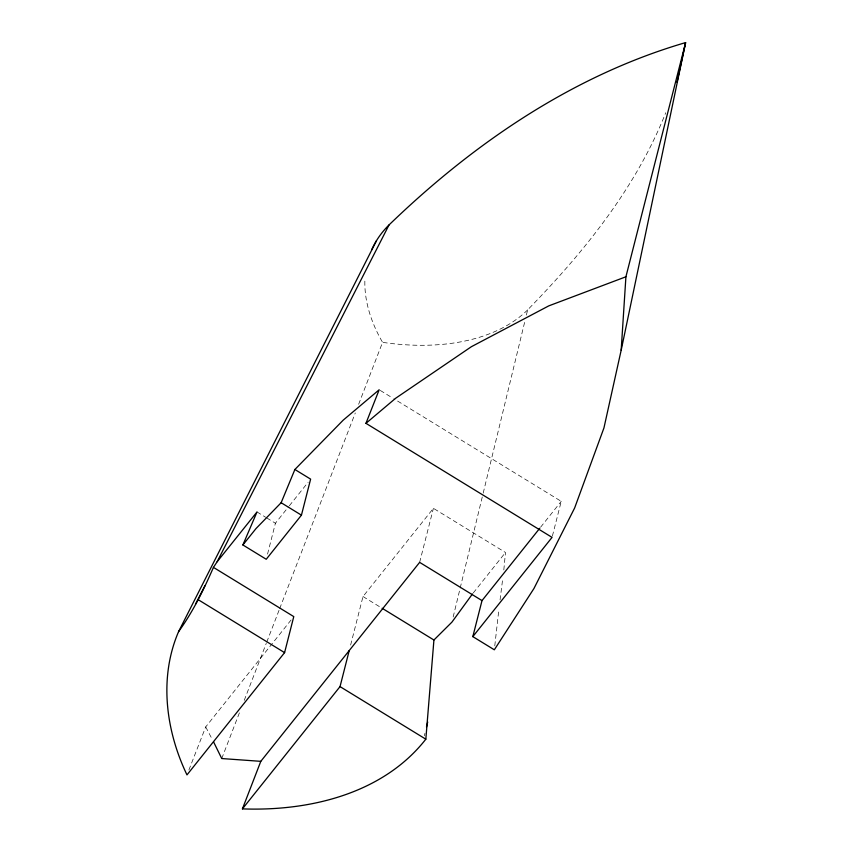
<?xml version="1.0" encoding="UTF-8"?>
<svg xmlns="http://www.w3.org/2000/svg" width="852" height="852" viewBox="0 0 852 852"><rect width="100%" height="100%" fill="white"/><g stroke="black" fill="none" stroke-linecap="round" stroke-linejoin="round"><path stroke-width="0.64" stroke-dasharray="4.26 3.19" d="M503.82 569.956L505.481 552.49L433.412 508.325L362.995 596.538L350.204 646.721M494.778 645.848L498.931 608.946M500.071 599.851L502.84 577.762M424.349 735.819L424.956 733.306M453.168 616.986L482.892 494.405M483.201 493.106L525.13 320.203M526.387 315.048L527.633 309.883C583.79 252.384 635.784 188.068 665.731 112.762M267.539 554.119L275.409 523.245L288.508 506.833M419.642 562.363L433.412 508.325M552.384 536.089L561.234 501.349L393.88 398.779M221.744 758.546L239.934 711.473M244.247 700.323L266.261 643.345M266.74 642.11L279.19 609.904M279.658 608.669L355.295 412.954M358.639 404.285L382.569 342.344A207.249 126.831 22.6 0 1 364.965 278.04M188.91 769.974L205.705 726.926L292.13 618.669M473.275 592.949L505.481 552.49M289.329 505.8L308.168 482.211M540.605 527.196L561.234 501.349M380.301 390.461L392.74 398.086M257.006 511.956L265.664 517.27M266.751 517.931L275.409 523.245M362.995 596.538L381.004 607.582M205.705 726.926L212.372 739.621M527.633 309.883A207.249 126.831 22.6 0 1 382.569 342.344"/><path stroke-width="1.28" d="M539.785 528.229L482.008 600.596L472.828 636.625L494.33 649.799L533.948 588.508L574.642 507.973L603.951 427.917L621.172 350.236L625.911 276.783L685.604 42.6C572.619 75.53 473.009 143.828 389.023 224.939A207.249 126.831 22.6 0 0 371.632 249.892M482.008 600.596L419.642 562.363L260.797 761.337L242.426 808.878C309.042 811.37 382.868 793.989 425.83 739.185L433.924 640.012L451.911 622.141L472.445 593.982M621.172 350.236L685.604 42.6L677.031 82.271M426.479 727.044L427.693 722.038M301.438 515.162L310.618 479.133L294.888 469.495L281.139 502.723L256.005 528.57L242.884 544.96L266.229 559.274L301.438 515.162L281.139 502.723M376.509 240.626L178.547 631.715C158.77 677.713 165.82 730.728 186.982 774.894L284.589 652.632L293.77 616.603L213.447 567.379L217.132 561.766L257.006 511.956L242.884 544.96M242.426 808.878L340.033 686.606L349.213 650.577M472.828 636.625L552.053 537.378L365.955 423.327L379.172 389.769L343.271 420.089L294.888 469.495M178.547 631.715C192.989 611.64 203.628 589.925 213.447 567.379M195.491 604.185L204.991 585.558M217.132 561.766L389.023 224.939M365.955 423.327L395.637 398.267L471.412 346.689L548.784 305.868L625.911 276.783M260.797 761.337L221.744 758.546L213.586 741.922M382.133 608.264L433.924 640.012M198.793 600.053L284.589 652.632M340.033 686.606L425.83 739.185"/></g></svg>
